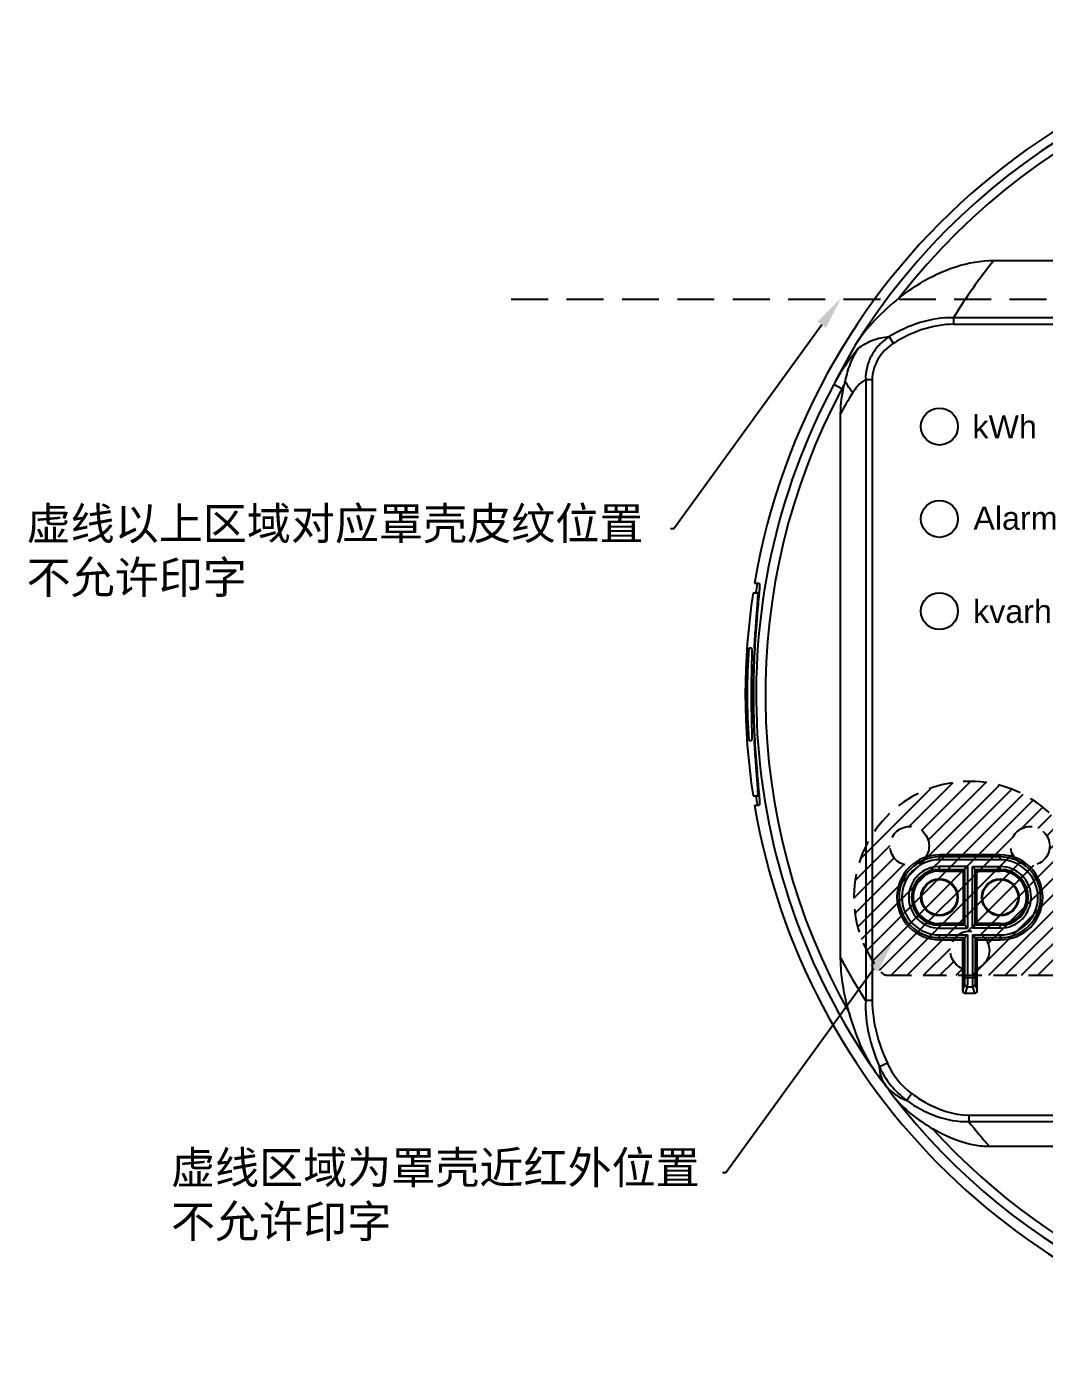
# Model space of a CAD drawing. Header units: inches. Extents: x -50 to 790, y -10 to 584.
# Drawn here: x 207 to 317.2, y 274.5 to 418.5 of the extents above; entities that cross this region are included whole.
import ezdxf
from ezdxf import colors
from ezdxf.entities.mleader import LeaderData, LeaderLine
from ezdxf.math import Vec2, Vec3

# ---------------------------------------------------------------- set-up
doc = ezdxf.new("R2010")
doc.units = ezdxf.units.IN
doc.header["$LTSCALE"] = 2
doc.header["$MEASUREMENT"] = 0
doc.linetypes.add('ACISOTGL', pattern=[3, 2, -1])
doc.linetypes.add('DASHED2', pattern=[9.525, 6.35, -3.175])
doc.layers.add('7标注层', color=4, linetype='Continuous')
doc.styles.add('ARIAL1111', font='arial.ttf', dxfattribs={"width": 0.85})
doc.styles.get("Standard").update_dxf_attribs({"font": 'simsun.ttc'})

# ---------------------------------------------------------------- blocks, each defined once
blk = doc.blocks.new('zw$9D67')
at = {"color": 8, "linetype": 'DASHED2', "ltscale": 0.2}
blk.add_line((3.7, 0), (21.45, 0), dxfattribs=at)
for centre in [(6.04, 14), (19.11, 14), (12.57, 2.67)]:
    blk.add_circle(centre, 2.11, dxfattribs=at)
for centre, radius, start, end in [((12.57, 8.43), 12.57, 320.0986, 219.9014), ((3.7, 1), 1, 219.9014, 270), ((21.45, 1), 1, 270, 320.0986)]:
    blk.add_arc(centre, radius, start, end, dxfattribs=at)

msp = doc.modelspace()

# ---------------------------------------------------------------- hatches: boundary and pattern name
at = {"linetype": 'ACISOTGL'}
h = msp.add_hatch(dxfattribs=at)
h.set_pattern_fill('ANSI31', color=9, scale=10)
h.set_pattern_definition([(45, (51.6493, 89.725), (-0.8838835, 0.8838835), [])])
h.paths.add_polyline_path([(299.52, 316.07), (299.52, 316.07, 0.222146), (300.28, 315.71), (318.04, 315.71, 0.222146), (318.81, 316.07, 2.139699)])
h.paths.add_polyline_path([(311.27, 318.39, 1), (307.05, 318.39, 1)], flags=16)
h.paths.add_polyline_path([(317.81, 329.71, 1), (313.59, 329.71, 1)], flags=16)
h.paths.add_polyline_path([(304.73, 329.71, 1), (300.52, 329.71, 1)], flags=16)

# ---------------------------------------------------------------- linework, layer by layer
at = {"color": 7, "linetype": 'Continuous'}
for p, q in [((311.76, 393.15), (320.64, 393.15)), ((307.41, 386.23), (307.41, 386.94)), ((321.3, 386.94), (307.41, 386.94)), ((307.41, 386.23), (406.92, 386.23)), ((300.89, 384.16), (300.42, 384.9)), ((297.87, 380.22), (297.87, 312.99)), ((298.58, 380.22), (297.87, 380.22)), ((298.58, 380.22), (298.58, 312.99)), ((295.3, 379.25), (294.42, 379.72)), ((295.16, 317.59), (295.16, 376.56)), ((285.67, 357.15), (286.32, 357.15)), ((286.33, 358.15), (285.83, 358.15)), ((286.33, 357.18), (286.33, 357.16)), ((285.49, 351.15), (285.21, 351.15)), ((285.21, 341.15), (285.49, 341.15)), ((285.67, 335.15), (286.32, 335.15)), ((285.83, 334.15), (286.33, 334.15)), ((286.33, 335.14), (286.33, 335.12)), ((305.86, 328.22), (305.86, 328.75)), ((312.46, 328.75), (305.86, 328.75)), ((312.46, 328.52), (305.86, 328.52)), ((312.46, 328.22), (312.46, 328.75)), ((312.46, 328.22), (305.86, 328.22)), ((305.86, 327), (305.86, 327.48)), ((308.89, 327.48), (305.86, 327.48)), ((305.86, 327.18), (308.59, 327.18)), ((305.86, 327), (308.42, 327)), ((308.42, 327), (308.89, 327.48)), ((308.42, 327), (308.42, 321.3)), ((308.59, 327.18), (308.59, 321.12)), ((308.89, 327.48), (308.89, 320.82)), ((309.44, 320.82), (309.44, 327.48)), ((309.91, 327), (309.44, 327.48)), ((309.44, 327.48), (312.46, 327.48)), ((309.74, 321.12), (309.74, 327.18)), ((309.74, 327.18), (312.46, 327.18)), ((309.91, 321.3), (309.91, 327)), ((309.91, 327), (312.46, 327)), ((312.46, 327), (312.46, 327.48)), ((305.86, 320.82), (305.86, 321.3)), ((308.42, 321.3), (305.86, 321.3)), ((308.59, 321.12), (305.86, 321.12)), ((308.42, 321.3), (308.89, 320.82)), ((309.91, 321.3), (309.44, 320.82)), ((312.46, 321.12), (309.74, 321.12)), ((312.46, 321.3), (309.91, 321.3)), ((312.46, 320.82), (312.46, 321.3)), ((305.86, 320.82), (308.89, 320.82)), ((305.86, 319.55), (305.86, 320.08)), ((305.86, 320.08), (308.89, 320.08)), ((305.86, 319.78), (308.59, 319.78)), ((308.36, 319.55), (308.89, 320.08)), ((308.59, 319.78), (308.59, 315.47)), ((308.89, 320.08), (308.89, 315.47)), ((312.46, 320.82), (309.44, 320.82)), ((309.96, 319.55), (309.44, 320.08)), ((309.44, 320.08), (309.44, 315.47)), ((309.44, 320.08), (312.46, 320.08)), ((309.74, 319.78), (309.74, 315.47)), ((309.74, 319.78), (312.46, 319.78)), ((312.46, 320.08), (312.46, 319.55)), ((305.86, 319.55), (308.36, 319.55)), ((308.36, 319.55), (308.36, 314.06)), ((309.96, 314.06), (309.96, 319.55)), ((309.96, 319.55), (312.46, 319.55)), ((308.59, 315.47), (309.74, 315.47)), ((308.57, 314.77), (308.36, 314.06)), ((308.87, 314.47), (308.66, 313.76)), ((308.87, 314.47), (309.45, 314.47)), ((309.45, 314.47), (309.66, 313.76)), ((309.75, 314.77), (309.96, 314.06)), ((298.58, 312.99), (297.87, 312.99)), ((308.66, 313.76), (309.66, 313.76)), ((300.22, 306.18), (299.36, 305.79)), ((302.88, 302.88), (302.32, 302.13)), ((309.03, 300.56), (309.03, 299.86)), ((309.03, 300.56), (405.3, 300.56)), ((309.03, 299.86), (405.3, 299.86)), ((327.47, 297.15), (311.3, 297.15))]:
    msp.add_line(p, q, dxfattribs=at)
at = {"color": 9, "linetype": 'ACISOTGL'}
msp.add_line((259.47, 388.94), (439.16, 388.94), dxfattribs=at)
at = {"color": 7, "linetype": 'Continuous'}
for centre, radius in [((305.86, 375.15), 2), ((305.86, 365.15), 2), ((305.86, 355.15), 2), ((305.86, 324.15), 2), ((305.86, 324.15), 1.92), ((312.46, 324.15), 2), ((312.46, 324.15), 1.92)]:
    msp.add_circle(centre, radius, dxfattribs=at)
for centre, radius, start, end in [((357.16, 346.15), 72.33, 9.5492, 170.4508), ((357.16, 346.15), 71.29, 31.9916, 148.0084), ((357.16, 346.15), 70.29, 81.6744, 142.3498), ((357.2, 356.68), 58.27, 141.2559, 148.7135), ((357.22, 348.19), 70.27, 149.4462, 153.3439), ((313.93, 369.25), 22.15, 139.5991, 151.7905), ((394.15, 357.35), 101.11, 166.9811, 167.2362), ((357.16, 346.15), 71.16, 151.8528, 215.1058), ((357.16, 346.15), 70.16, 151.8528, 209.5202), ((350.66, 346.14), 63.29, 148.8998, 151.2694), ((314.79, 368.82), 22.11, 150.5612, 151.8525), ((357.16, 346.15), 72.33, 171.2531, 188.7469), ((357.16, 346.15), 72.03, 170.4504, 171.1928), ((251.35, 359.88), 35.08, 355.4023, 355.5505), ((357.16, 346.15), 72.13, 176.0249, 183.9751), ((383.03, 345.77), 97.36, 176.8348, 179.1898), ((380.39, 345.8), 94.69, 176.7563, 179.1808), ((357.16, 346.15), 71.71, 179.2009, 180.7991), ((357.16, 346.15), 71.5, 179.1986, 180.8014), ((357.16, 346.15), 71.46, 179.1982, 180.8018), ((384.4, 346.57), 98.74, 180.8266, 183.1488), ((379.64, 346.48), 93.94, 180.8096, 183.2533), ((357.16, 346.15), 72.33, 189.5492, 261.9838), ((357.16, 346.15), 72.03, 188.8072, 189.5496), ((251.35, 332.42), 35.08, 4.4495, 4.5977), ((305.86, 324.15), 4.6, 90, 270), ((305.86, 324.15), 4.37, 90, 270), ((312.46, 324.15), 4.6, 270, 90), ((312.46, 324.15), 4.37, 270, 90), ((305.86, 324.15), 4.07, 90, 270), ((305.86, 324.15), 3.33, 90, 270), ((305.86, 324.15), 3.03, 90, 270), ((305.86, 324.15), 2.85, 90, 270), ((312.46, 324.15), 4.07, 270, 90), ((312.46, 324.15), 3.33, 270, 90), ((312.46, 324.15), 3.03, 270, 90), ((312.46, 324.15), 2.85, 270, 90), ((348.93, 346.11), 60.87, 207.945, 212.9736), ((355, 346.17), 69.42, 216.1509, 217.6496), ((308, 309.76), 9.51, 204.701, 233.32), ((308.04, 309.78), 8.62, 204.7054, 233.1959), ((357.21, 343.98), 69.9, 215.1196, 216.2202), ((357.16, 346.15), 71.16, 217.6487, 322.3513), ((357.2, 338.01), 61.45, 218.3811, 221.6781), ((357.16, 346.15), 70.16, 222.1308, 317.8692)]:
    msp.add_arc(centre, radius, start, end, dxfattribs=at)
for centre, major_axis, start_param, end_param in [((308.66, 314.06), (0.086, 0.289), 1.862759, 3.431274), ((309.66, 314.06), (-0.086, 0.289), 2.851911, 4.420426)]:
    msp.add_ellipse(centre, major_axis=major_axis, ratio=0.995856, start_param=start_param, end_param=end_param, dxfattribs=at)
for points, knots in [([(301.51, 389.08), (302.24, 389.67), (305.26, 391.8), (308.98, 393.15), (311.76, 393.15)], [0, 0, 0, 0, 0.252116, 1, 1, 1, 1]), ([(301.51, 389.08), (300.59, 388.34), (298.81, 386.77), (297.33, 384.91), (296.7, 383.92)], [0, 0, 0, 0, 0.503531, 1, 1, 1, 1]), ([(307.41, 386.94), (306.18, 386.97), (303.72, 386.57), (301.47, 385.53), (300.42, 384.9)], [0, 0, 0, 0, 0.499719, 1, 1, 1, 1]), ([(307.41, 386.23), (306.26, 386.23), (303.95, 385.8), (301.86, 384.78), (300.89, 384.16)], [0, 0, 0, 0, 0.499629, 1, 1, 1, 1]), ([(297.07, 383.61), (297.54, 383.98), (298.61, 384.6), (299.82, 384.86), (300.42, 384.9)], [0, 0, 0, 0, 0.497654, 1, 1, 1, 1]), ([(300.42, 384.9), (300.04, 384.65), (299.32, 384.05), (298.48, 382.92), (297.96, 381.61), (297.85, 380.68), (297.87, 380.22)], [0, 0, 0, 0, 0.250177, 0.500224, 0.750146, 1, 1, 1, 1]), ([(297.07, 383.61), (296.7, 383.1), (296.12, 381.97), (295.78, 380.75), (295.64, 380.12)], [0, 0, 0, 0, 0.49242, 1, 1, 1, 1]), ([(300.89, 384.16), (300.22, 383.74), (299.06, 382.6), (298.58, 381), (298.58, 380.22)], [0, 0, 0, 0, 0.500812, 1, 1, 1, 1]), ([(296.47, 378.83), (296.38, 378.94), (296.06, 379.34), (295.79, 379.78), (295.64, 380.12)], [0, 0, 0, 0, 0.271386, 1, 1, 1, 1]), ([(297.87, 380.22), (297.73, 380.15), (297.17, 379.8), (296.73, 379.26), (296.47, 378.83)], [0, 0, 0, 0, 0.234018, 1, 1, 1, 1]), ([(285.81, 351.15), (285.84, 351.58), (285.89, 352.39), (285.97, 353.55), (286.05, 354.58), (286.12, 355.46), (286.17, 356.08), (286.19, 356.48), (286.2, 356.72), (286.21, 356.89), (286.2, 357.03), (286.2, 357.1), (286.18, 357.15), (286.16, 357.15)], [0, 0, 0, 0, 0.213031, 0.407804, 0.580196, 0.726555, 0.843737, 0.890545, 0.929168, 0.959403, 0.981111, 0.994361, 1, 1, 1, 1]), ([(286.32, 357.07), (286.25, 356.26), (286.06, 354.29), (285.92, 352.31), (285.85, 351.15)], [0, 0, 0, 0, 0.412207, 1, 1, 1, 1]), ([(286.33, 358.15), (286.33, 358.15), (286.35, 358.13), (286.36, 358.04), (286.37, 357.86), (286.36, 357.56), (286.34, 357.32), (286.33, 357.18)], [0, 0, 0, 0, 0.024117, 0.072881, 0.260329, 0.570343, 1, 1, 1, 1]), ([(285.49, 351.15), (285.5, 351.15), (285.51, 351.11), (285.52, 351.06), (285.52, 350.96), (285.53, 350.83), (285.53, 350.67), (285.53, 350.38), (285.52, 349.94), (285.51, 349.34), (285.49, 348.66), (285.48, 347.92), (285.47, 347.41), (285.46, 347.15)], [0, 0, 0, 0, 0.005723, 0.020304, 0.044186, 0.077235, 0.119148, 0.169548, 0.293761, 0.445122, 0.61779, 0.805174, 1, 1, 1, 1]), ([(285.46, 345.15), (285.47, 344.89), (285.48, 344.38), (285.49, 343.64), (285.51, 342.96), (285.52, 342.36), (285.53, 341.92), (285.53, 341.63), (285.53, 341.46), (285.52, 341.34), (285.52, 341.23), (285.51, 341.19), (285.5, 341.15), (285.49, 341.15)], [0, 0, 0, 0, 0.1949, 0.382359, 0.555004, 0.706345, 0.830538, 0.880923, 0.922824, 0.955849, 0.979719, 0.994284, 1, 1, 1, 1]), ([(286.16, 335.15), (286.18, 335.15), (286.2, 335.2), (286.2, 335.27), (286.21, 335.4), (286.2, 335.58), (286.19, 335.82), (286.17, 336.22), (286.12, 336.84), (286.05, 337.72), (285.97, 338.74), (285.89, 339.91), (285.84, 340.72), (285.81, 341.15)], [0, 0, 0, 0, 0.005639, 0.018889, 0.040597, 0.070832, 0.109455, 0.156263, 0.273445, 0.419804, 0.592197, 0.786969, 1, 1, 1, 1]), ([(285.85, 341.15), (285.92, 339.98), (286.06, 338.01), (286.25, 336.04), (286.32, 335.23)], [0, 0, 0, 0, 0.587793, 1, 1, 1, 1]), ([(286.33, 335.12), (286.34, 334.98), (286.36, 334.74), (286.37, 334.44), (286.36, 334.25), (286.35, 334.17), (286.33, 334.15), (286.33, 334.15)], [0, 0, 0, 0, 0.429657, 0.739671, 0.927119, 0.975883, 1, 1, 1, 1]), ([(296.11, 311.58), (295.67, 313.04), (295.26, 315.05), (295.16, 317.08), (295.16, 317.59)], [0, 0, 0, 0, 0.749719, 1, 1, 1, 1]), ([(308.59, 315.47), (308.59, 315.38), (308.59, 315.22), (308.59, 315.01), (308.58, 314.87), (308.58, 314.79), (308.57, 314.77)], [0, 0, 0, 0, 0.363621, 0.677881, 0.89995, 1, 1, 1, 1]), ([(308.89, 315.47), (308.89, 315.34), (308.89, 315.12), (308.89, 314.82), (308.88, 314.61), (308.88, 314.5), (308.87, 314.47)], [0, 0, 0, 0, 0.363708, 0.678041, 0.900128, 1, 1, 1, 1]), ([(309.44, 315.47), (309.44, 315.34), (309.44, 315.12), (309.44, 314.82), (309.45, 314.61), (309.45, 314.5), (309.45, 314.47)], [0, 0, 0, 0, 0.363705, 0.678029, 0.900125, 1, 1, 1, 1]), ([(309.74, 315.47), (309.74, 315.38), (309.74, 315.22), (309.74, 315.01), (309.75, 314.87), (309.75, 314.79), (309.75, 314.77)], [0, 0, 0, 0, 0.363619, 0.677869, 0.899948, 1, 1, 1, 1]), ([(308.87, 314.47), (308.8, 314.47), (308.64, 314.53), (308.58, 314.69), (308.57, 314.77)], [0, 0, 0, 0, 0.500612, 1, 1, 1, 1]), ([(309.75, 314.77), (309.75, 314.69), (309.69, 314.53), (309.53, 314.47), (309.45, 314.47)], [0, 0, 0, 0, 0.499388, 1, 1, 1, 1]), ([(297.87, 312.99), (297.82, 311.76), (298.08, 309.27), (298.87, 306.92), (299.36, 305.79)], [0, 0, 0, 0, 0.499815, 1, 1, 1, 1]), ([(298.58, 312.99), (298.58, 311.82), (298.92, 309.47), (299.73, 307.25), (300.22, 306.18)], [0, 0, 0, 0, 0.499781, 1, 1, 1, 1]), ([(298.95, 305.22), (298.29, 306.17), (297.19, 308.24), (296.45, 310.45), (296.11, 311.58)], [0, 0, 0, 0, 0.495934, 1, 1, 1, 1]), ([(300.04, 303.77), (299.84, 304.06), (299.52, 304.71), (299.39, 305.42), (299.36, 305.79)], [0, 0, 0, 0, 0.489277, 1, 1, 1, 1]), ([(300.04, 303.77), (300.32, 303.41), (301.02, 302.75), (301.87, 302.3), (302.32, 302.13)], [0, 0, 0, 0, 0.491166, 1, 1, 1, 1]), ([(300.82, 302.68), (301.39, 301.95), (302.74, 300.62), (304.32, 299.57), (305.13, 299.08)], [0, 0, 0, 0, 0.494275, 1, 1, 1, 1]), ([(302.88, 302.88), (303.33, 302.55), (305.16, 301.34), (307.38, 300.56), (309.03, 300.56)], [0, 0, 0, 0, 0.251959, 1, 1, 1, 1]), ([(302.32, 302.13), (303.3, 301.44), (305.42, 300.28), (307.84, 299.81), (309.03, 299.86)], [0, 0, 0, 0, 0.500611, 1, 1, 1, 1]), ([(311.3, 297.15), (310.76, 297.15), (308.58, 297.36), (306.52, 298.24), (305.13, 299.08)], [0, 0, 0, 0, 0.250882, 1, 1, 1, 1])]:
    msp.add_open_spline(points, degree=3, knots=knots, dxfattribs=at)
msp.add_open_spline([(295.16, 376.56), (295.16, 377.61), (295.31, 378.66), (295.54, 379.69)], degree=3, dxfattribs=at)

# ---------------------------------------------------------------- block references
msp.add_blockref('zw$9D67', (296.59, 315.71))
msp.add_blockref('zw$9D67', (296.59, 315.71))

# ---------------------------------------------------------------- texts
at = {"style": 'ARIAL1111'}
for s, p in [('kWh', (309.44, 373.87)), ('Alarm', (309.54, 363.97)), ('kvarh', (309.51, 353.88))]:
    msp.add_text(s, height=2.5, dxfattribs=at).set_placement(p)

# ---------------------------------------------------------------- leaders
at = {"layer": '7标注层', "color": 6}
ml = msp.add_multileader_mtext('Standard', dxfattribs=at)
ml.set_content('虚线以上区域对应罩壳皮纹位置\\P不允许印字', color=6)
ml.set_leader_properties()
ml.build(insert=Vec2(0, 0))
ml.multileader.update_dxf_attribs({"dogleg_length": 0.36, "arrow_head_size": 3.5})
ctx = ml.context
ctx.base_point, ctx.char_height, ctx.arrow_head_size, ctx.landing_gap_size, ctx.plane_origin = Vec3(206.86, 364.08), 3.5, 3.5, 0.09, Vec3(295.16, 389.02)
notes = []
notes.append((ctx, [(0, (1, 1, 0), (277.09, 364.08), (-1, 0), 0.36, [(0, [(295.16, 389.02)], 0, [])])]))
ctx.mtext.insert = Vec3(206.95, 366.4)
ml = msp.add_multileader_mtext('Standard', dxfattribs=at)
ml.set_content('虚线区域为罩壳近红外位置\\P不允许印字', color=6)
ml.set_leader_properties()
ml.build(insert=Vec2(0, 0))
ml.multileader.update_dxf_attribs({"dogleg_length": 0.36, "arrow_head_size": 3.5})
ctx = ml.context
ctx.base_point, ctx.char_height, ctx.arrow_head_size, ctx.landing_gap_size, ctx.plane_origin = Vec3(222.51, 294.31), 3.5, 3.5, 0.09, Vec3(300.79, 319.25)
notes.append((ctx, [(0, (1, 1, 0), (282.73, 294.31), (-1, 0), 0.36, [(0, [(300.79, 319.25)], 0, [])])]))
ctx.mtext.insert = Vec3(222.6, 296.62)
for ctx, leaders in notes:
    for number, flags, end, landing, length, lines in leaders:
        leader = LeaderData()
        leader.index, (leader.has_last_leader_line, leader.has_dogleg_vector, leader.attachment_direction) = number, flags
        leader.last_leader_point, leader.dogleg_vector, leader.dogleg_length = Vec3(end), Vec3(landing), length
        for number, points, colour, breaks in lines:
            line = LeaderLine()
            line.index, line.vertices, line.color, line.breaks = number, Vec3.list(points), colors.encode_raw_color(colour), breaks
            leader.lines.append(line)
        ctx.leaders.append(leader)

doc.saveas('drawing.dxf')
